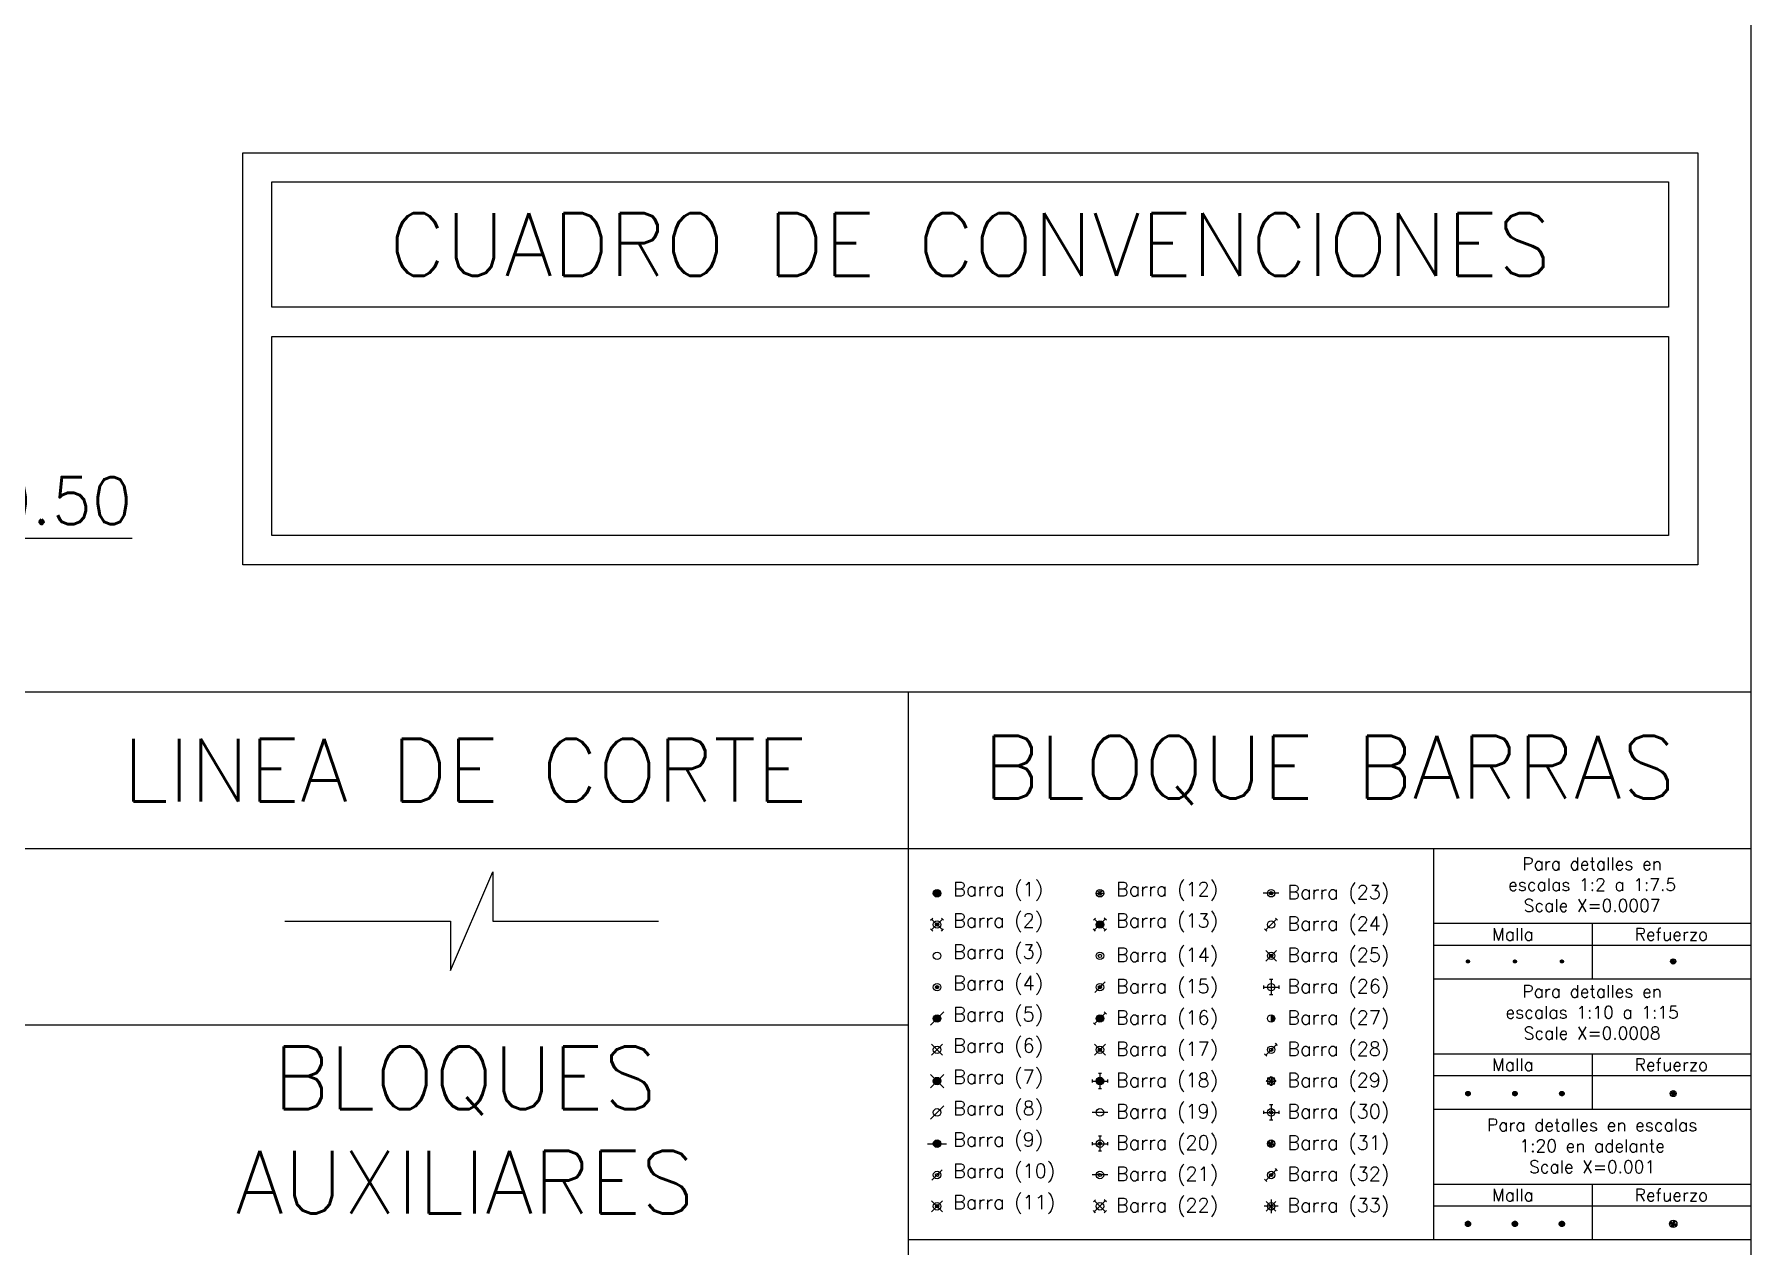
# Model space of a CAD drawing. Header units: millimetres. Extents: x -42 to 124, y -10 to 43.
# Drawn here: x 14.66 to 20.14, y 24.17 to 28.04 of the extents above; entities that cross this region are included whole.
import ezdxf
from ezdxf.enums import TextEntityAlignment as Align

# ---------------------------------------------------------------- set-up
doc = ezdxf.new("R2010")
doc.units = ezdxf.units.MM
doc.header["$LTSCALE"] = 0.01
doc.linetypes.add('DASHED2', pattern=[0.375, 0.25, -0.125])
for name, color, linetype in [('FC_BORDES', 4, 'Continuous'), ('FC_COTAS', 1, 'Continuous'), ('FC_HATCH 253', 253, 'Continuous'), ('FC_LINEA CORTE', 1, 'Continuous'), ('FC_MALLA', 3, 'DASHED2'), ('FC_R-80', 11, 'Continuous'), ('FC_REFUERZO 2', 1, 'Continuous')]:
    doc.layers.add(name, color=color, linetype=linetype)
doc.styles.add('FC_TEXT1', font='romans.shx')
doc.dimstyles.new('FC_COTAS EJES', dxfattribs={"dimtxt": 0.002, "dimasz": 0.0015, "dimexe": 0, "dimexo": 0, "dimgap": 0.001, "dimtad": 1, "dimtih": 1, "dimtoh": 1, "dimzin": 0, "dimdsep": 46, "dimtxsty": 'FC_TEXT1', "dimblk": 'DOT', "dimcen": 0.09, "dimclrd": 256, "dimclre": 256, "dimclrt": 256, "dimadec": 0, "dimazin": 0, "dimtfac": 1, "dimtix": 1, "dimtmove": 2, "dimatfit": 3, "dimfxl": 1.002, "dimtolj": 1, "dimtzin": 0, "dimlwd": -1, "dimarcsym": 0})

# ---------------------------------------------------------------- blocks, each defined once
blk = doc.blocks.new('*U13')
at = {"layer": 'FC_LINEA CORTE'}
blk.add_lwpolyline([(-0.005967, 0), (-0.000675, 0), (-0.000675, -0.001575), (0.000675, 0.001575), (0.000675, 0), (0.005967, 0)], dxfattribs=at)
blk = doc.blocks.new('*U101')
at = {"layer": 'FC_BORDES'}
for points in [[(0, 0), (0.046464, 0), (0.046464, -0.013162), (0, -0.013162)], [(0.000933, -0.000933), (0.045531, -0.000933), (0.045531, -0.004933), (0.000933, -0.004933)], [(0.000933, -0.005867), (0.045531, -0.005867), (0.045531, -0.012228), (0.000933, -0.012228)]]:
    blk.add_lwpolyline(points, close=True, dxfattribs=at)
at = {"layer": 'FC_R-80', "ltscale": 0.6, "style": 'FC_TEXT1'}
blk.add_attdef('CONVENCIONES', text='', height=0.002, dxfattribs=at).set_placement((0.023232, -0.002933), align=Align.MIDDLE_CENTER)
blk = doc.blocks.new('_Dot')
at = {"color": 0, "linetype": 'ByBlock', "lineweight": -2}
blk.add_line((-0.5, 0), (-1, 0), dxfattribs=at)
at = {"color": 0, "linetype": 'ByBlock', "const_width": 0.5}
blk.add_lwpolyline([(-0.25, 0, 1), (0.25, 0, 1)], format="xyb", close=True, dxfattribs=at)
blk = doc.blocks.new('*U184')
h = blk.add_hatch(color=0)
h.dxf.hatch_style = 1
edge = h.paths.add_edge_path()
edge.add_arc((0, 0), 0.0119, 0, 360, ccw=False)
at = {"color": 0}
blk.add_circle((0, 0), 0.0119, dxfattribs=at)
blk = doc.blocks.new('*U216')
at = {"color": 0, "ltscale": 0.35}
for p, q in [((0.0172, -0.0172), (-0.0172, 0.0172)), ((0.0172, 0.0172), (-0.0172, -0.0172))]:
    blk.add_line(p, q, dxfattribs=at)
at = {"color": 0, "ltscale": 0.9}
blk.add_line((0.0137, -0.0208), (0.0208, -0.0137), dxfattribs=at)
for points in [[(-0.0208, 0.0137), (-0.0137, 0.0208)], [(0.0208, 0.0137), (0.0137, 0.0208)], [(-0.0137, -0.0208), (-0.0208, -0.0137)]]:
    blk.add_lwpolyline(points, dxfattribs=at)
at = {"color": 0}
for radius in [0.0119, 0.00516]:
    blk.add_circle((0, 0), radius, dxfattribs=at)
blk = doc.blocks.new('*U215')
at = {"color": 0}
blk.add_circle((0, 0), 0.0119, dxfattribs=at)
blk = doc.blocks.new('*U214')
h = blk.add_hatch(color=0)
h.dxf.hatch_style = 1
edge = h.paths.add_edge_path()
edge.add_arc((0, 0), 0.00516, 0, 360)
at = {"color": 0}
for radius in [0.0119, 0.00516]:
    blk.add_circle((0, 0), radius, dxfattribs=at)
blk = doc.blocks.new('*U213')
h = blk.add_hatch(color=0)
h.dxf.hatch_style = 1
edge = h.paths.add_edge_path()
edge.add_arc((0, 0), 0.0119, 0, 360, ccw=False)
at = {"color": 0, "ltscale": 0.6}
blk.add_lwpolyline([(-0.0212, -0.0212), (0.0212, 0.0212)], dxfattribs=at)
at = {"color": 0}
blk.add_circle((0, 0), 0.0119, dxfattribs=at)
blk = doc.blocks.new('*U210')
at = {"color": 0}
for p, q in [((0.0177, -0.0177), (-0.0177, 0.0177)), ((-0.0177, -0.0177), (0.0177, 0.0177))]:
    blk.add_line(p, q, dxfattribs=at)
blk.add_circle((0, 0), 0.0119, dxfattribs=at)
blk = doc.blocks.new('*U212')
h = blk.add_hatch(color=0)
h.dxf.hatch_style = 1
edge = h.paths.add_edge_path()
edge.add_arc((0, 0), 0.0119, 0, 360, ccw=False)
at = {"color": 0, "ltscale": 0.6}
for points in [[(-0.0212, -0.0212), (0.0212, 0.0212)], [(0.0212, -0.0212), (-0.0212, 0.0212)]]:
    blk.add_lwpolyline(points, dxfattribs=at)
at = {"color": 0}
blk.add_circle((0, 0), 0.0119, dxfattribs=at)
blk = doc.blocks.new('*U211')
at = {"color": 0, "ltscale": 0.6}
blk.add_lwpolyline([(-0.0212, -0.0212), (0.0212, 0.0212)], dxfattribs=at)
at = {"color": 0}
blk.add_circle((0, 0), 0.0119, dxfattribs=at)
blk = doc.blocks.new('*U209')
h = blk.add_hatch(color=0)
h.dxf.hatch_style = 1
edge = h.paths.add_edge_path()
edge.add_arc((0, 0), 0.0119, 0, 360)
at = {"color": 0, "ltscale": 0.6}
blk.add_lwpolyline([(-0.03, 0), (0.03, 0)], dxfattribs=at)
at = {"color": 0}
blk.add_circle((0, 0), 0.0119, dxfattribs=at)
blk = doc.blocks.new('*U208')
at = {"color": 0, "ltscale": 0.35}
blk.add_line((0.0166, 0.0166), (-0.0166, -0.0166), dxfattribs=at)
at = {"color": 0}
for radius in [0.0119, 0.00516]:
    blk.add_circle((0, 0), radius, dxfattribs=at)
blk = doc.blocks.new('*U207')
h = blk.add_hatch(color=0)
h.dxf.hatch_style = 1
edge = h.paths.add_edge_path()
edge.add_arc((0, 0), 0.00516, 0, 360)
at = {"color": 0}
for p, q in [((0.0177, -0.0177), (-0.0177, 0.0177)), ((-0.0177, -0.0177), (0.0177, 0.0177))]:
    blk.add_line(p, q, dxfattribs=at)
for radius in [0.0119, 0.00516]:
    blk.add_circle((0, 0), radius, dxfattribs=at)
blk = doc.blocks.new('*U206')
at = {"color": 0, "ltscale": 0.6}
for points in [[(-0.0119, 0), (0.0119, 0)], [(0.0084, -0.0084), (-0.0084, 0.0084)], [(-0.0084, -0.0084), (0.0084, 0.0084)], [(0, 0.0119), (0, -0.0119)]]:
    blk.add_lwpolyline(points, dxfattribs=at)
blk.add_circle((0, 0), 0.0119, dxfattribs=at)
blk = doc.blocks.new('*U205')
h = blk.add_hatch(color=0)
h.dxf.hatch_style = 1
edge = h.paths.add_edge_path()
edge.add_arc((0, 0), 0.0119, 0, 360)
at = {"color": 0, "ltscale": 0.35}
for p, q in [((0.0172, -0.0172), (-0.0172, 0.0172)), ((0.0172, 0.0172), (-0.0172, -0.0172))]:
    blk.add_line(p, q, dxfattribs=at)
at = {"color": 0, "ltscale": 0.9}
for points in [[(-0.0208, 0.0137), (-0.0137, 0.0208)], [(0.0208, 0.0137), (0.0137, 0.0208)], [(-0.0137, -0.0208), (-0.0208, -0.0137)], [(0.0137, -0.0208), (0.0208, -0.0137)]]:
    blk.add_lwpolyline(points, dxfattribs=at)
at = {"color": 0}
blk.add_circle((0, 0), 0.0119, dxfattribs=at)
blk = doc.blocks.new('*U204')
at = {"color": 0}
for radius in [0.0119, 0.00516]:
    blk.add_circle((0, 0), radius, dxfattribs=at)
blk = doc.blocks.new('*U203')
h = blk.add_hatch(color=0)
h.dxf.hatch_style = 1
edge = h.paths.add_edge_path()
edge.add_arc((0, 0), 0.00516, 0, 360)
at = {"color": 0, "ltscale": 0.35}
blk.add_line((0.0166, 0.0166), (-0.0166, -0.0166), dxfattribs=at)
at = {"color": 0}
for radius in [0.0119, 0.00516]:
    blk.add_circle((0, 0), radius, dxfattribs=at)
blk = doc.blocks.new('*U202')
h = blk.add_hatch(color=0)
h.dxf.hatch_style = 1
edge = h.paths.add_edge_path()
edge.add_arc((0, 0), 0.0119, 0, 360)
at = {"color": 0, "ltscale": 0.35}
blk.add_line((0.0172, 0.0172), (-0.0172, -0.0172), dxfattribs=at)
at = {"color": 0, "ltscale": 0.9}
for points in [[(0.0208, 0.0137), (0.0137, 0.0208)], [(-0.0137, -0.0208), (-0.0208, -0.0137)]]:
    blk.add_lwpolyline(points, dxfattribs=at)
at = {"color": 0}
blk.add_circle((0, 0), 0.0119, dxfattribs=at)
blk = doc.blocks.new('*U200')
at = {"color": 0}
for p, q in [((0.0177, -0.0177), (-0.0177, 0.0177)), ((-0.0177, -0.0177), (0.0177, 0.0177))]:
    blk.add_line(p, q, dxfattribs=at)
for radius in [0.0119, 0.00516]:
    blk.add_circle((0, 0), radius, dxfattribs=at)
blk = doc.blocks.new('*U201')
h = blk.add_hatch(color=0)
h.dxf.hatch_style = 1
edge = h.paths.add_edge_path()
edge.add_arc((0, 0), 0.0119, 0, 360)
at = {"color": 0, "ltscale": 0.35}
for p, q in [((0, 0.0244), (0, -0.0244)), ((-0.0244, 0), (0.0244, 0))]:
    blk.add_line(p, q, dxfattribs=at)
at = {"color": 0, "ltscale": 0.9}
for points in [[(-0.0244, 0.005), (-0.0244, -0.005)], [(0.005, 0.0244), (-0.005, 0.0244)], [(0.0244, 0.005), (0.0244, -0.005)], [(0.005, -0.0244), (-0.005, -0.0244)]]:
    blk.add_lwpolyline(points, dxfattribs=at)
at = {"color": 0}
blk.add_circle((0, 0), 0.0119, dxfattribs=at)
blk = doc.blocks.new('*U199')
at = {"color": 0}
blk.add_line((0.025, 0), (-0.025, 0), dxfattribs=at)
blk.add_circle((0, 0), 0.0119, dxfattribs=at)
blk = doc.blocks.new('*U198')
h = blk.add_hatch(color=0)
h.dxf.hatch_style = 1
edge = h.paths.add_edge_path()
edge.add_arc((0, 0), 0.00516, 90, 450, ccw=False)
at = {"color": 0, "ltscale": 0.35}
for p, q in [((0, 0.0244), (0, -0.0244)), ((-0.0244, 0), (0.0244, 0))]:
    blk.add_line(p, q, dxfattribs=at)
at = {"color": 0, "ltscale": 0.9}
for points in [[(-0.0244, 0.005), (-0.0244, -0.005)], [(0.005, 0.0244), (-0.005, 0.0244)], [(0.0244, 0.005), (0.0244, -0.005)], [(0.005, -0.0244), (-0.005, -0.0244)]]:
    blk.add_lwpolyline(points, dxfattribs=at)
at = {"color": 0}
for radius in [0.0119, 0.00516]:
    blk.add_circle((0, 0), radius, dxfattribs=at)
blk = doc.blocks.new('*U197')
at = {"color": 0}
blk.add_line((0.025, 0), (-0.025, 0), dxfattribs=at)
for radius in [0.0119, 0.00516]:
    blk.add_circle((0, 0), radius, dxfattribs=at)
blk = doc.blocks.new('*U196')
at = {"color": 0, "ltscale": 0.35}
for p, q in [((0.0172, -0.0172), (-0.0172, 0.0172)), ((0.0172, 0.0172), (-0.0172, -0.0172))]:
    blk.add_line(p, q, dxfattribs=at)
at = {"color": 0, "ltscale": 0.9}
for points in [[(-0.0208, 0.0137), (-0.0137, 0.0208)], [(0.0208, 0.0137), (0.0137, 0.0208)], [(-0.0137, -0.0208), (-0.0208, -0.0137)], [(0.0137, -0.0208), (0.0208, -0.0137)]]:
    blk.add_lwpolyline(points, dxfattribs=at)
at = {"color": 0}
blk.add_circle((0, 0), 0.0119, dxfattribs=at)
blk = doc.blocks.new('*U194')
h = blk.add_hatch(color=0)
h.dxf.hatch_style = 1
edge = h.paths.add_edge_path()
edge.add_arc((0, 0), 0.00516, 0, 360)
at = {"color": 0}
blk.add_line((0.025, 0), (-0.025, 0), dxfattribs=at)
for radius in [0.0119, 0.00516]:
    blk.add_circle((0, 0), radius, dxfattribs=at)
blk = doc.blocks.new('*U195')
at = {"color": 0, "ltscale": 0.35}
blk.add_line((0.0172, 0.0172), (-0.0172, -0.0172), dxfattribs=at)
at = {"color": 0, "ltscale": 0.9}
for points in [[(0.0208, 0.0137), (0.0137, 0.0208)], [(-0.0137, -0.0208), (-0.0208, -0.0137)]]:
    blk.add_lwpolyline(points, dxfattribs=at)
at = {"color": 0}
blk.add_circle((0, 0), 0.0119, dxfattribs=at)
blk = doc.blocks.new('*U193')
h = blk.add_hatch(color=0)
h.dxf.hatch_style = 1
edge = h.paths.add_edge_path()
edge.add_arc((0, 0), 0.00516, 90, 450, ccw=False)
at = {"color": 0, "ltscale": 0.35}
for p, q in [((0.0172, -0.0172), (-0.0172, 0.0172)), ((0.0172, 0.0172), (-0.0172, -0.0172))]:
    blk.add_line(p, q, dxfattribs=at)
at = {"color": 0}
for radius in [0.0119, 0.00516]:
    blk.add_circle((0, 0), radius, dxfattribs=at)
blk = doc.blocks.new('*U192')
at = {"color": 0, "ltscale": 0.35}
for p, q in [((-0.0244, 0), (0.0244, 0)), ((0, 0.0244), (0, -0.0244))]:
    blk.add_line(p, q, dxfattribs=at)
at = {"color": 0, "ltscale": 0.9}
for points in [[(-0.0244, 0.005), (-0.0244, -0.005)], [(0.005, 0.0244), (-0.005, 0.0244)], [(0.0244, 0.005), (0.0244, -0.005)], [(0.005, -0.0244), (-0.005, -0.0244)]]:
    blk.add_lwpolyline(points, dxfattribs=at)
at = {"color": 0}
blk.add_circle((0, 0), 0.0119, dxfattribs=at)
blk = doc.blocks.new('*U191')
h = blk.add_hatch(color=0)
h.dxf.hatch_style = 1
h.paths.add_polyline_path([(0, 0.0119), (0, -0.0119, 0.414214), (0.0119, 0, 0.414214)])
at = {"color": 0}
blk.add_lwpolyline([(0, 0.0119), (0, -0.0119)], dxfattribs=at)
blk.add_circle((0, 0), 0.0119, dxfattribs=at)
blk = doc.blocks.new('*U190')
at = {"color": 0, "ltscale": 0.35}
blk.add_line((0.0172, 0.0172), (-0.0172, -0.0172), dxfattribs=at)
at = {"color": 0, "ltscale": 0.9}
for points in [[(0.0208, 0.0137), (0.0137, 0.0208)], [(-0.0137, -0.0208), (-0.0208, -0.0137)]]:
    blk.add_lwpolyline(points, dxfattribs=at)
at = {"color": 0}
for radius in [0.0119, 0.00516]:
    blk.add_circle((0, 0), radius, dxfattribs=at)
blk = doc.blocks.new('*U188')
at = {"ltscale": 0.6}
h = blk.add_hatch(color=0, dxfattribs=at)
h.dxf.hatch_style = 1
edge = h.paths.add_edge_path()
edge.add_arc((-0.0119, 0), 0.0025, 0, 360)
h = blk.add_hatch(color=0, dxfattribs=at)
h.dxf.hatch_style = 1
edge = h.paths.add_edge_path()
edge.add_arc((-0.0084, 0.0084), 0.0025, 0, 360)
h = blk.add_hatch(color=0, dxfattribs=at)
h.dxf.hatch_style = 1
edge = h.paths.add_edge_path()
edge.add_arc((0, 0.0119), 0.0025, 0, 360)
h = blk.add_hatch(color=0, dxfattribs=at)
h.dxf.hatch_style = 1
edge = h.paths.add_edge_path()
edge.add_arc((0, 0), 0.0025, 0, 360)
h = blk.add_hatch(color=0, dxfattribs=at)
h.dxf.hatch_style = 1
edge = h.paths.add_edge_path()
edge.add_arc((0.0084, 0.0084), 0.0025, 0, 360)
h = blk.add_hatch(color=0, dxfattribs=at)
h.dxf.hatch_style = 1
edge = h.paths.add_edge_path()
edge.add_arc((0.0119, 0), 0.0025, 0, 360)
h = blk.add_hatch(color=0, dxfattribs=at)
h.dxf.hatch_style = 1
edge = h.paths.add_edge_path()
edge.add_arc((-0.0084, -0.0084), 0.0025, 0, 360)
h = blk.add_hatch(color=0, dxfattribs=at)
h.dxf.hatch_style = 1
edge = h.paths.add_edge_path()
edge.add_arc((0, -0.0119), 0.0025, 0, 360)
h = blk.add_hatch(color=0, dxfattribs=at)
h.dxf.hatch_style = 1
edge = h.paths.add_edge_path()
edge.add_arc((0.0084, -0.0084), 0.0025, 0, 360)
at = {"color": 0, "ltscale": 0.6}
for points in [[(-0.0119, 0), (0.0119, 0)], [(0.0084, -0.0084), (-0.0084, 0.0084)], [(-0.0084, -0.0084), (0.0084, 0.0084)], [(0, 0.0119), (0, -0.0119)]]:
    blk.add_lwpolyline(points, dxfattribs=at)
for centre, radius in [((-0.0119, 0), 0.0025), ((0, 0), 0.0119), ((-0.0084, 0.0084), 0.0025), ((0, 0.0119), 0.0025), ((0, 0), 0.0025), ((0.0084, 0.0084), 0.0025), ((0.0119, 0), 0.0025), ((-0.0084, -0.0084), 0.0025), ((0, -0.0119), 0.0025), ((0.0084, -0.0084), 0.0025)]:
    blk.add_circle(centre, radius, dxfattribs=at)
blk = doc.blocks.new('*U189')
at = {"color": 0, "ltscale": 0.35}
for p, q in [((0, 0.0244), (0, -0.0244)), ((-0.0244, 0), (0.0244, 0))]:
    blk.add_line(p, q, dxfattribs=at)
at = {"color": 0, "ltscale": 0.9}
for points in [[(-0.0244, 0.005), (-0.0244, -0.005)], [(0.005, 0.0244), (-0.005, 0.0244)], [(0.0244, 0.005), (0.0244, -0.005)], [(0.005, -0.0244), (-0.005, -0.0244)]]:
    blk.add_lwpolyline(points, dxfattribs=at)
at = {"color": 0}
for radius in [0.0119, 0.00516]:
    blk.add_circle((0, 0), radius, dxfattribs=at)
blk = doc.blocks.new('*U187')
at = {"layer": 'FC_HATCH 253', "ltscale": 0.6}
h = blk.add_hatch(color=256, dxfattribs=at)
h.dxf.hatch_style = 1
h.paths.add_polyline_path([(-0.0084, 0.0084, 0.198912), (-0.0119, 0), (0, 0)])
h.paths.add_polyline_path([(0.0119, 0), (0, 0), (0.0084, -0.0084, 0.198912)])
h.paths.add_polyline_path([(0.0084, 0.0084, 0.198912), (0, 0.0119), (0, 0)])
h.paths.add_polyline_path([(0, 0), (-0.0084, -0.0084, 0.198912), (0, -0.0119)])
at = {"color": 0, "ltscale": 0.6}
for points in [[(-0.0119, 0), (0.0119, 0)], [(0.0084, -0.0084), (-0.0084, 0.0084)], [(-0.0084, -0.0084), (0.0084, 0.0084)], [(0, 0.0119), (0, -0.0119)]]:
    blk.add_lwpolyline(points, dxfattribs=at)
blk.add_circle((0, 0), 0.0119, dxfattribs=at)
blk = doc.blocks.new('*U186')
h = blk.add_hatch(color=0)
h.dxf.hatch_style = 1
edge = h.paths.add_edge_path()
edge.add_arc((0, 0), 0.00516, 90, 450, ccw=False)
at = {"color": 0, "ltscale": 0.35}
blk.add_line((0.0172, 0.0172), (-0.0172, -0.0172), dxfattribs=at)
at = {"color": 0, "ltscale": 0.9}
for points in [[(0.0208, 0.0137), (0.0137, 0.0208)], [(-0.0137, -0.0208), (-0.0208, -0.0137)]]:
    blk.add_lwpolyline(points, dxfattribs=at)
at = {"color": 0}
for radius in [0.0119, 0.00516]:
    blk.add_circle((0, 0), radius, dxfattribs=at)
blk = doc.blocks.new('*U185')
at = {"color": 0}
for p, q in [((0.0155, -0.0155), (-0.0155, 0.0155)), ((-0.0155, -0.0155), (0.0155, 0.0155))]:
    blk.add_line(p, q, dxfattribs=at)
for points in [[(0, 0.022), (0, -0.022)], [(0.022, 0), (-0.022, 0)]]:
    blk.add_lwpolyline(points, dxfattribs=at)
blk.add_circle((0, 0), 0.0119, dxfattribs=at)
blk = doc.blocks.new('*U236')
h = blk.add_hatch(color=0)
h.dxf.hatch_style = 1
edge = h.paths.add_edge_path()
edge.add_arc((0, 0), 0.00478, 0, 360, ccw=False)
at = {"color": 0}
blk.add_circle((0, 0), 0.00478, dxfattribs=at)
blk = doc.blocks.new('*U237')
at = {"layer": 'FC_MALLA', "color": 0, "linetype": 'ByBlock', "lineweight": -2, "transparency": 16777216}
for p in [(0, 0), (0.15, 0), (0.3, 0)]:
    blk.add_blockref('*U236', p, dxfattribs=at)
blk = doc.blocks.new('*U238')
h = blk.add_hatch(color=0)
h.dxf.hatch_style = 1
edge = h.paths.add_edge_path()
edge.add_arc((0, 0), 0.00717, 0, 360, ccw=False)
at = {"color": 0}
blk.add_circle((0, 0), 0.00717, dxfattribs=at)
blk = doc.blocks.new('*U239')
at = {"layer": 'FC_MALLA', "color": 0, "linetype": 'ByBlock', "lineweight": -2, "transparency": 16777216}
for p in [(0, 0), (0.15, 0), (0.3, 0)]:
    blk.add_blockref('*U238', p, dxfattribs=at)
blk = doc.blocks.new('*U234')
h = blk.add_hatch(color=0)
h.dxf.hatch_style = 1
edge = h.paths.add_edge_path()
edge.add_arc((0, 0), 0.00836, 0, 360, ccw=False)
at = {"color": 0}
blk.add_circle((0, 0), 0.00836, dxfattribs=at)
blk = doc.blocks.new('*U235')
at = {"layer": 'FC_MALLA', "color": 0, "linetype": 'ByBlock', "lineweight": -2, "transparency": 16777216}
for p in [(0, 0), (0.15, 0), (0.3, 0)]:
    blk.add_blockref('*U234', p, dxfattribs=at)
blk = doc.blocks.new('*U241')
at = {"layer": 'FC_LINEA CORTE', "ltscale": 0.9}
blk.add_lwpolyline([(0.004019, -0.005145), (0.010892, -0.005145)], dxfattribs=at)
at = {"layer": 'FC_R-80', "ltscale": 0.6, "style": 'FC_TEXT1'}
blk.add_attdef('X.XX', text='', height=0.0015, dxfattribs=at).set_placement((0.010892, -0.005145), align=Align.BOTTOM_RIGHT)
at = {"layer": 'FC_LINEA CORTE', "ltscale": 0.9}
for points, override in [([(-0.003078, 0.00394), (-0.005693, 0.007287), (-0.005786, 0.007406)], {"dimscale": 1, "dimasz": 0.002}), ([(0, 0), (0.004019, -0.005145), (0.00403, -0.005144)], {"dimscale": 1, "dimasz": 0.002, "dimclrd": 256})]:
    blk.add_leader(points, dimstyle='FC_COTAS EJES', override=override, dxfattribs=at)

msp = doc.modelspace()

# ---------------------------------------------------------------- linework, layer by layer
at = {"layer": 'FC_BORDES', "ltscale": 1.5}
msp.add_lwpolyline([(0, 42.7823), (20.1371, 42.7823), (20.1371, 0), (0, 0)], close=True, dxfattribs=at)
for points in [[(9.3753, 25.9381), (20.1371, 25.9381)], [(17.4466, 25.9381), (17.4466, 21.2725)], [(9.3753, 25.4381), (20.1371, 25.4381)], [(19.1244, 25.4381), (19.1244, 24.1884)], [(19.1244, 25.1989), (20.1371, 25.1989)], [(19.6308, 25.1989), (19.6308, 25.0215)], [(19.1244, 25.1289), (20.1371, 25.1289)], [(19.1244, 25.0215), (20.1371, 25.0215)], [(14.5573, 24.8742), (17.4466, 24.8742)], [(19.1244, 24.7824), (20.1371, 24.7824)], [(19.6308, 24.7824), (19.6308, 24.605)], [(19.1244, 24.7124), (20.1371, 24.7124)], [(19.1244, 24.605), (20.1371, 24.605)], [(19.1244, 24.3658), (20.1371, 24.3658)], [(19.6308, 24.3658), (19.6308, 24.1884)], [(19.1244, 24.2958), (20.1371, 24.2958)], [(17.4466, 24.1884), (20.1371, 24.1884)]]:
    msp.add_lwpolyline(points, dxfattribs=at)

# ---------------------------------------------------------------- block references
at = {"layer": 'FC_BORDES', "xscale": 100, "yscale": 100, "zscale": 100}
msp.add_blockref('*U101', (15.3215, 27.6607), dxfattribs=at).add_auto_attribs({'CONVENCIONES': 'CUADRO DE CONVENCIONES'})
at = {"layer": 'FC_COTAS', "ltscale": 0.6, "xscale": 100, "yscale": 100, "zscale": 100}
msp.add_blockref('*U241', (13.8793, 26.9438), dxfattribs=at).add_auto_attribs({'X.XX': '0.50'})
at = {"layer": 'FC_LINEA CORTE', "xscale": 100, "yscale": 100, "zscale": 100}
msp.add_blockref('*U13', (16.0524, 25.2061), dxfattribs=at)
at = {"layer": 'FC_MALLA', "color": 1}
for name, p in [('*U237', (19.2342, 25.077)), ('*U239', (19.2342, 24.6549)), ('*U235', (19.2342, 24.2387))]:
    msp.add_blockref(name, p, dxfattribs=at)
at = {"layer": 'FC_REFUERZO 2', "ltscale": 0.9}
for name, p in [('*U184', (17.5388, 25.2949)), ('*U206', (18.059, 25.2949)), ('*U194', (18.6057, 25.2949)), ('*U216', (17.5388, 25.1949)), ('*U205', (18.059, 25.1949)), ('*U195', (18.6057, 25.1949)), ('*U215', (17.5388, 25.0949)), ('*U204', (18.059, 25.0949)), ('*U193', (18.6057, 25.0949)), ('*U214', (17.5388, 24.9949)), ('*U203', (18.059, 24.9949)), ('*U192', (18.6057, 24.9949)), ('*U213', (17.5388, 24.8949)), ('*U202', (18.059, 24.8949)), ('*U191', (18.6057, 24.8949)), ('*U210', (17.5388, 24.7949)), ('*U200', (18.059, 24.7949)), ('*U190', (18.6057, 24.7949)), ('*U212', (17.5388, 24.6949)), ('*U201', (18.059, 24.6949)), ('*U188', (18.6057, 24.6949)), ('*U211', (17.5388, 24.5949)), ('*U189', (18.6057, 24.5949)), ('*U199', (18.059, 24.5949)), ('*U209', (17.5388, 24.4949)), ('*U198', (18.059, 24.4949)), ('*U187', (18.6057, 24.4949)), ('*U208', (17.5388, 24.3949)), ('*U197', (18.059, 24.3949)), ('*U186', (18.6057, 24.3949)), ('*U207', (17.5388, 24.2949)), ('*U196', (18.059, 24.2949)), ('*U185', (18.6057, 24.2949)), ('*U187', (19.8898, 24.2387))]:
    msp.add_blockref(name, p, dxfattribs=at)
for p, xscale, yscale, zscale in [((19.8898, 25.077), 0.7, 0.7, 0.7), ((19.8898, 24.6549), 0.8, 0.8, 0.8)]:
    msp.add_blockref('*U187', p, dxfattribs=dict(at, xscale=xscale, yscale=yscale, zscale=zscale))

# ---------------------------------------------------------------- texts
at = {"layer": 'FC_R-80', "char_height": 0.2, "attachment_point": 5, "style": 'FC_TEXT1'}
for s, insert in [('LINEA DE CORTE', (16.0315, 25.6881)), ('BLOQUE BARRAS', (18.7919, 25.6881))]:
    msp.add_mtext(s, dxfattribs=dict(at, insert=insert))
at = {"layer": 'FC_R-80', "style": 'FC_TEXT1'}
for s, insert, char_height, width, attachment_point in [('Para detalles en escalas 1:2 a 1:7.5\\PScale X=0.0007', (19.6308, 25.3225), 0.04, 0.619448, 5), ('Barra (1)', (17.5903, 25.2707), 0.045, 0.335375, 7), ('Barra (12)', (18.1104, 25.2707), 0.045, 0.380029, 7), ('Barra (23)', (18.6572, 25.2607), 0.045, 0.387036, 7), ('Barra (2)', (17.5903, 25.1707), 0.045, 0.335375, 7), ('Barra (13)', (18.1104, 25.1707), 0.045, 0.387036, 7), ('Barra (24)', (18.6572, 25.1607), 0.045, 0.380029, 7), ('Malla', (19.3776, 25.1639), 0.04, 0.165689, 5), ('Refuerzo', (19.8839, 25.1639), 0.04, 0.255638, 5), ('Barra (3)', (17.5903, 25.0707), 0.045, 0.335375, 7), ('Barra (14)', (18.1104, 25.0607), 0.045, 0.380029, 7), ('Barra (25)', (18.6572, 25.0607), 0.045, 0.387036, 7), ('Barra (4)', (17.5903, 24.9707), 0.045, 0.335375, 7), ('Barra (15)', (18.1104, 24.9607), 0.045, 0.387036, 7), ('Barra (26)', (18.6572, 24.9607), 0.045, 0.380029, 7), ('Para detalles en escalas 1:10 a 1:15\\PScale X=0.0008', (19.6308, 24.9147), 0.04, 0.666843, 5), ('Barra (5)', (17.5903, 24.8707), 0.045, 0.335375, 7), ('Barra (16)', (18.1104, 24.8607), 0.045, 0.380029, 7), ('Barra (27)', (18.6572, 24.8607), 0.045, 0.387036, 7), ('Barra (6)', (17.5903, 24.7707), 0.045, 0.335375, 7), ('BLOQUES AUXILIARES', (16.0315, 24.5389), 0.2, 1.649619, 5), ('Barra (17)', (18.1104, 24.7607), 0.045, 0.387036, 7), ('Barra (28)', (18.6572, 24.7607), 0.045, 0.380029, 7), ('Barra (7)', (17.5903, 24.6707), 0.045, 0.335375, 7), ('Barra (18)', (18.1104, 24.6607), 0.045, 0.380029, 7), ('Barra (29)', (18.6572, 24.6607), 0.045, 0.387036, 7), ('Malla', (19.3776, 24.7474), 0.04, 0.165689, 5), ('Refuerzo', (19.8839, 24.7474), 0.04, 0.255638, 5), ('Barra (8)', (17.5903, 24.5707), 0.045, 0.335375, 7), ('Barra (19)', (18.1104, 24.5607), 0.045, 0.387036, 7), ('Barra (30)', (18.6572, 24.5607), 0.045, 0.380029, 7), ('Para detalles en escalas 1:20 en adelante\\PScale X=0.001', (19.6308, 24.4879), 0.04, 0.830434, 5), ('Barra (9)', (17.5903, 24.4707), 0.045, 0.335375, 7), ('Barra (20)', (18.1104, 24.4607), 0.045, 0.380029, 7), ('Barra (31)', (18.6572, 24.4607), 0.045, 0.387036, 7), ('Barra (10)', (17.5903, 24.3707), 0.045, 0.380029, 7), ('Barra (21)', (18.1104, 24.3607), 0.045, 0.387036, 7), ('Barra (32)', (18.6572, 24.3607), 0.045, 0.380029, 7), ('Barra (11)', (17.5903, 24.2707), 0.045, 0.387036, 7), ('Malla', (19.3776, 24.3308), 0.04, 0.165689, 5), ('Refuerzo', (19.8839, 24.3308), 0.04, 0.255638, 5), ('Barra (22)', (18.1104, 24.2607), 0.045, 0.380029, 7), ('Barra (33)', (18.6572, 24.2607), 0.045, 0.387036, 7)]:
    msp.add_mtext(s, dxfattribs=dict(at, insert=insert, char_height=char_height, width=width, attachment_point=attachment_point))

doc.saveas('drawing.dxf')
